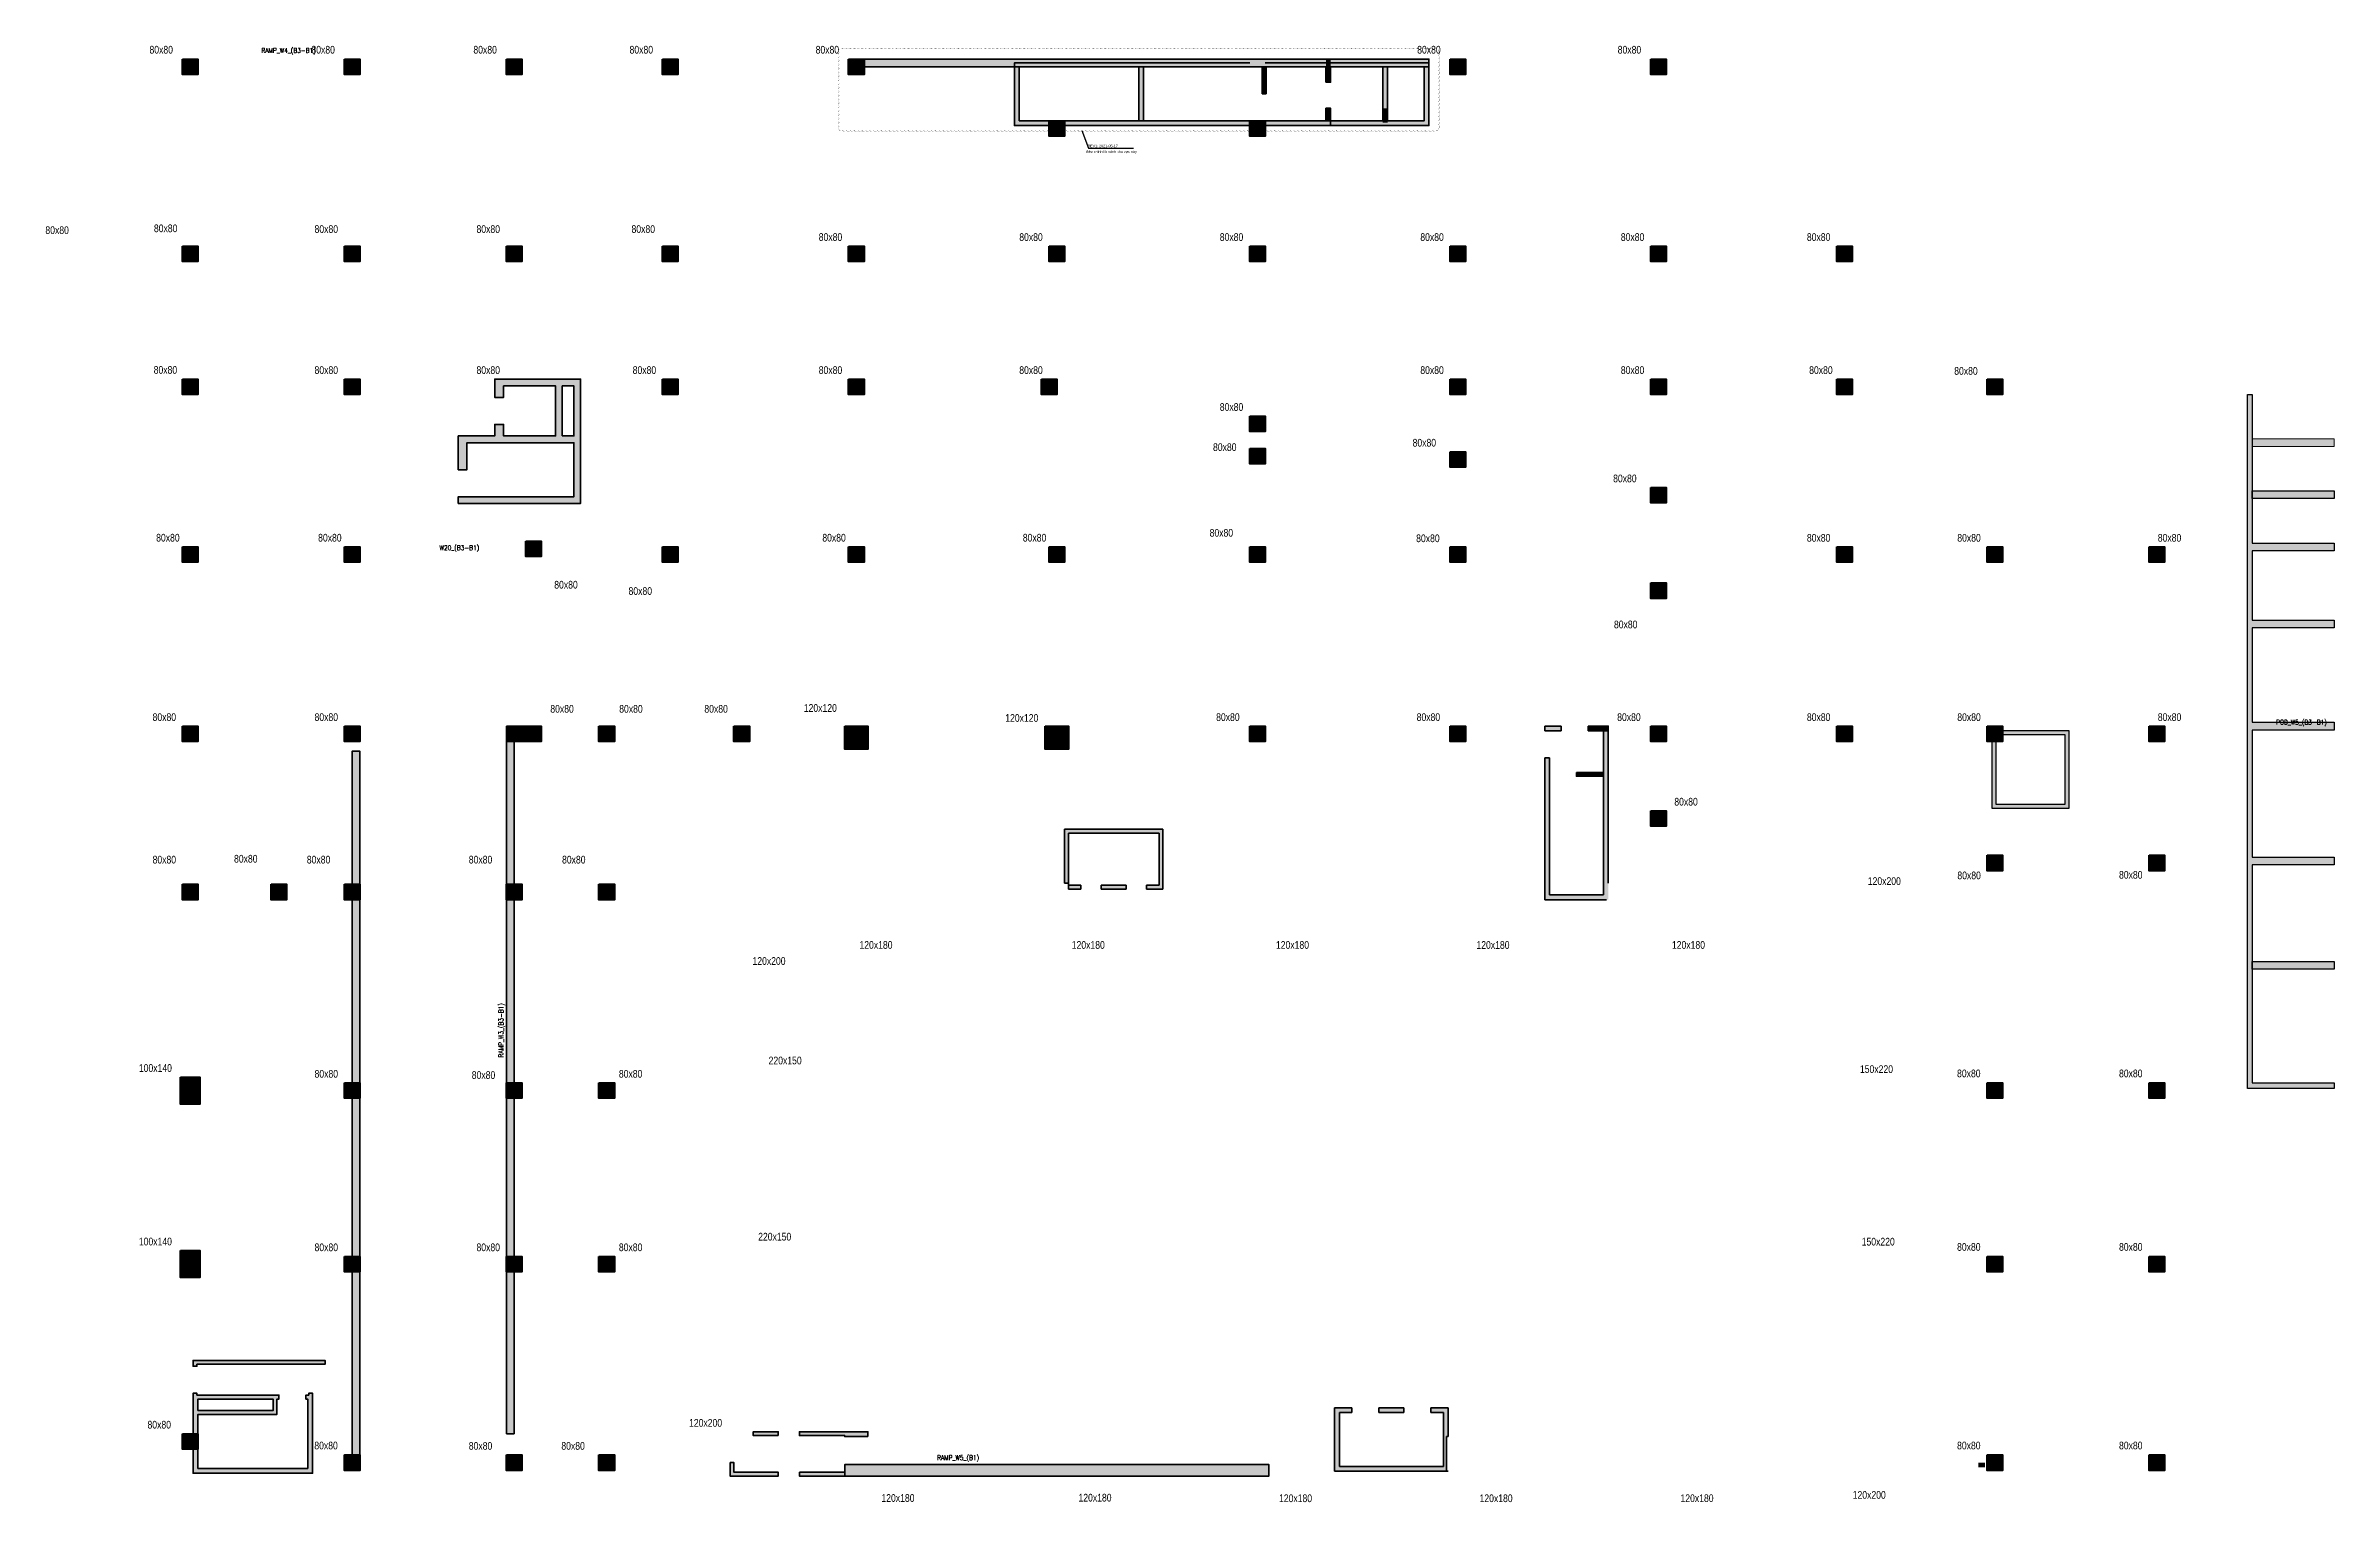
# Model space of a CAD drawing. Header units: millimetres. Extents: x -35878 to 217000, y -30975 to 89500.
# Drawn here: x 98310 to 217000, y 6846 to 82391 of the extents above; entities that cross this region are included whole.
import ezdxf
from ezdxf.enums import TextEntityAlignment as Align

# ---------------------------------------------------------------- set-up
doc = ezdxf.new("R2010")
doc.units = ezdxf.units.MM
doc.layers.get('0').update_dxf_attribs({"lineweight": 20})
doc.layers.get('Defpoints').update_dxf_attribs({"color": 151, "lineweight": 9})
doc.layers.add('Kich thuoc dam diml', color=230, linetype='Continuous')
doc.layers.add('REV12021-05-17 MAY', color=230, linetype='Continuous')
doc.layers.add('NDC. KT Dam', color=32, linetype='Continuous', plot=False)
for name, color, linetype, lineweight in [('NDC_S_HATCH COLUMN AND WALL', 251, 'Continuous', 13), ('PD_B1F_Col|PD_B1F_Col|NDC_S-COLUMN', 4, 'Continuous', 40), ('PD_B1F_Col|PD_B1F_Col|NDC_S_HATCH COLUMN AND WALL', 251, 'Continuous', 13), ('PD_B1F_Col|PD_B1F_Col|POD_Core wall_12(B3-B1)$0$NDC_S_WALL', 6, 'Continuous', 35), ('PD_B1F_Col|PD_B1F_Col|POD_Core wall_22(B1)$0$NDC_S_WALL', 6, 'Continuous', 35), ('PD_B1F_Col|PD_B1F_Col|Ramp wall 3(B3-B1)$0$NDC_S_WALL', 6, 'Continuous', 35), ('PD_B1F_Col|PD_B1F_Col|Ramp wall 5(B1)$0$NDC_S_WALL', 6, 'Continuous', 35), ('POD_Core wall_12.1(1F)$0$NDC_S_WALL', 6, 'Continuous', 35), ('POD_Core wall_5(B3-B1)$0$NDC_S_HATCH COLUMN AND WALL', 251, 'Continuous', 13), ('POD_Core wall_5(B3-B1)$0$NDC_S_WALL', 6, 'Continuous', 25), ('Ramp wall 3(B3-B1)$0$NDC_S_HATCH COLUMN AND WALL', 251, 'Continuous', 13), ('Ramp wall 3(B3-B1)$0$NDC_S_WALL', 6, 'Continuous', 35)]:
    doc.layers.add(name, color=color, linetype=linetype, lineweight=lineweight)
doc.styles.add('ARIAL', font='arial.ttf', dxfattribs={"width": 0.8})
doc.styles.add('POD_Core wall_20.1(B1)$0$NDC_BAR 2', font='romans.shx', dxfattribs={"width": 0.8})
doc.styles.add('POD_Core wall_5(B3-B1)$0$NDC_BAR 2', font='romans.shx', dxfattribs={"width": 0.8})
doc.styles.add('Ramp wall 3(B3-B1)$0$NDC_BAR 2', font='romans.shx', dxfattribs={"width": 0.8})
doc.styles.add('Ramp wall 4.1(B1)$0$NDC_BAR 2', font='romans.shx', dxfattribs={"width": 0.8})
doc.styles.add('Ramp wall 5(B1)$0$NDC_BAR 2', font='romans.shx', dxfattribs={"width": 0.8})

# ---------------------------------------------------------------- blocks, each defined once
blk = doc.blocks.new('cot')
at = {"layer": 'PD_B1F_Col|PD_B1F_Col|NDC_S_HATCH COLUMN AND WALL', "ltscale": 0.005}
h = blk.add_hatch(color=256, dxfattribs=at)
h.dxf.hatch_style = 1
h.paths.add_polyline_path([(-0.5, 0.5), (0.5, 0.5), (0.5, -0.5), (-0.5, -0.5)])
at = {"layer": 'PD_B1F_Col|PD_B1F_Col|NDC_S-COLUMN', "ltscale": 0.005}
blk.add_lwpolyline([(-0.5, 0.5), (0.5, 0.5), (0.5, -0.5), (-0.5, -0.5)], close=True, dxfattribs=at)

msp = doc.modelspace()

# ---------------------------------------------------------------- hatches: boundary and pattern name
at = {"layer": '', "ltscale": 200}
h = msp.add_hatch(color=251, dxfattribs=at)
h.dxf.hatch_style = 1
h.paths.add_polyline_path([(136300, 10300), (135000, 10300), (135000, 10500), (136300, 10500)])
h.paths.add_polyline_path([(140950, 10250), (139750, 10250), (139750, 10300), (137400, 10300), (137400, 10500), (140950, 10500)])
h.paths.add_polyline_path([(133800, 8900), (134000, 8900), (134000, 8400), (136300, 8400), (136300, 8200), (133800, 8200)])
h.paths.add_polyline_path([(137400, 8400), (139750, 8400), (139750, 8200), (137400, 8200)])
h = msp.add_hatch(color=251, dxfattribs=at)
h.dxf.hatch_style = 1
h.paths.add_polyline_path([(139750, 8200), (161750, 8200), (161750, 8800), (139750, 8800)])
h = msp.add_hatch(color=251, dxfattribs=at)
h.dxf.hatch_style = 1
h.paths.add_polyline_path([(198895, 8900), (198545, 8900), (198545, 8650), (198895, 8650)])
at = {"layer": 'NDC_S_HATCH COLUMN AND WALL'}
h = msp.add_hatch(color=256, dxfattribs=at)
h.dxf.hatch_style = 1
h.paths.add_polyline_path([(151150, 41750), (151150, 38950), (151350, 38950), (151350, 41550), (156050, 41550), (156050, 38850), (155400, 38850), (155400, 38650), (156250, 38650), (156250, 41750)])
h = msp.add_hatch(color=256, dxfattribs=at)
h.dxf.hatch_style = 1
h.paths.add_polyline_path([(154350, 38850), (153050, 38850), (153050, 38650), (154350, 38650)])
h.paths.add_polyline_path([(151350, 38850), (151350, 38650), (152000, 38650), (152000, 38850)])
at = {"layer": 'NDC_S_HATCH COLUMN AND WALL', "ltscale": 200}
h = msp.add_hatch(color=251, dxfattribs=at)
h.dxf.hatch_style = 1
h.paths.add_polyline_path([(112600, 14000), (112800, 14000), (112800, 14200), (105950, 14200), (105950, 13900), (106150, 13900), (106150, 14000)])
h = msp.add_hatch(color=251, dxfattribs=at)
h.dxf.hatch_style = 1
h.paths.add_polyline_path([(106150, 12400), (106150, 12500), (105950, 12500), (105950, 8350), (112150, 8350), (112150, 12500), (111950, 12500), (111950, 12400), (111800, 12400), (111800, 12200), (111900, 12200), (111900, 8600), (106200, 8600), (106200, 11400), (110300, 11400), (110300, 12200), (110400, 12200), (110400, 12400)])
h.paths.add_polyline_path([(110100, 12200), (110100, 11600), (106200, 11600), (106200, 12200)], flags=16)
at = {"layer": 'NDC_S_HATCH COLUMN AND WALL'}
h = msp.add_hatch(color=256, dxfattribs=at)
h.dxf.hatch_style = 1
h.paths.add_polyline_path([(171050, 11750), (170150, 11750), (170150, 11500), (170800, 11500), (170800, 8700), (165400, 8700), (165400, 11500), (166050, 11500), (166050, 11750), (165150, 11750), (165150, 8450), (170950, 8450), (170950, 10250), (171050, 10250)])
h.paths.add_polyline_path([(168750, 11500), (168750, 11750), (167450, 11750), (167450, 11500)], flags=17)
at = {"layer": 'PD_B1F_Col|PD_B1F_Col|NDC_S_HATCH COLUMN AND WALL', "ltscale": 0.005}
h = msp.add_hatch(color=256, dxfattribs=at)
h.dxf.hatch_style = 1
h.paths.add_polyline_path([(126050, 65100), (121600, 65100), (121600, 64150), (122050, 64150), (122050, 64750), (124750, 64750), (124750, 62150), (122050, 62150), (122050, 62750), (121600, 62750), (121600, 62150), (119700, 62150), (119700, 60400), (120150, 60400), (120150, 61800), (125700, 61800), (125700, 59000), (119700, 59000), (119700, 58650), (126050, 58650)])
h.paths.add_polyline_path([(125100, 64750), (125700, 64750), (125700, 62150), (125100, 62150)], flags=16)
h = msp.add_hatch(color=256, dxfattribs=at)
h.dxf.hatch_style = 1
h.paths.add_polyline_path([(122900, 47000), (122200, 47000), (122200, 46700), (122900, 46700)])
h.paths.add_polyline_path([(122900, 46700), (122200, 46700), (122200, 46300), (122900, 46300)])
h.paths.add_polyline_path([(123200, 46700), (122900, 46700), (122900, 46300), (123200, 46300)])
h.paths.add_polyline_path([(123200, 47000), (122900, 47000), (122900, 46700), (123200, 46700)])
h.paths.add_polyline_path([(123200, 47100), (122900, 47100), (122900, 47000), (123200, 47000)])
h.paths.add_polyline_path([(122900, 47100), (122200, 47100), (122200, 47000), (122900, 47000)])
h = msp.add_hatch(color=256, dxfattribs=at)
h.dxf.hatch_style = 1
h.paths.add_polyline_path([(122600, 46300), (122200, 46300), (122200, 10400), (122600, 10400)])
h = msp.add_hatch(color=256, dxfattribs=at)
h.dxf.hatch_style = 1
h.paths.add_polyline_path([(114600, 9300), (114200, 9300), (114200, 45800), (114600, 45800)])
at = {"layer": 'POD_Core wall_5(B3-B1)$0$NDC_S_HATCH COLUMN AND WALL'}
h = msp.add_hatch(color=256, dxfattribs=at)
h.dxf.hatch_style = 1
h.paths.add_polyline_path([(212750, 56600), (212750, 64300), (212500, 64300), (212500, 28300), (217000, 28300), (217000, 28600), (212750, 28600), (212750, 34500), (212750, 34900), (212750, 39900), (217000, 39900), (217000, 40300), (212750, 40300), (212750, 46900), (217000, 46900), (217000, 47300), (212750, 47300), (212750, 52200), (217000, 52200), (217000, 52600), (212750, 52600), (212750, 56200), (217000, 56200), (217000, 56600)])
h = msp.add_hatch(color=256, dxfattribs=at)
h.dxf.hatch_style = 1
h.paths.add_polyline_path([(212750, 62000), (217000, 62000), (217000, 61600), (212750, 61600)])
h.paths.add_polyline_path([(212750, 59300), (217000, 59300), (217000, 58900), (212750, 58900)])
h = msp.add_hatch(color=256, dxfattribs=at)
h.dxf.hatch_style = 1
h.paths.add_polyline_path([(203250, 46850), (199250, 46850), (199250, 42850), (203250, 42850)])
h.paths.add_polyline_path([(203050, 46650), (199450, 46650), (199450, 43050), (203050, 43050)], flags=16)
h = msp.add_hatch(color=256, dxfattribs=at)
h.dxf.hatch_style = 1
h.paths.add_polyline_path([(217000, 34900), (212750, 34900), (212750, 34500), (217000, 34500)])
at = {"layer": 'Ramp wall 3(B3-B1)$0$NDC_S_HATCH COLUMN AND WALL'}
h = msp.add_hatch(color=256, dxfattribs=at)
h.dxf.hatch_style = 1
h.paths.add_polyline_path([(140750, 81700), (170050, 81700), (170050, 81300), (140750, 81300)])
h = msp.add_hatch(color=256, dxfattribs=at)
h.dxf.hatch_style = 1
h.paths.add_polyline_path([(160750, 81300), (160750, 81500), (148550, 81500), (148550, 78250), (166050, 78250), (166050, 78500), (148800, 78500), (148800, 81300)])
h.paths.add_polyline_path([(161550, 81500), (161550, 81300), (165300, 81300), (165550, 81300), (169800, 81300), (169800, 78500), (166022, 78500), (166165, 78500), (166050, 78500), (166050, 78250), (170050, 78250), (170050, 81500)])
h.paths.add_polyline_path([(161450, 80900), (161250, 80900)], flags=17)
h = msp.add_hatch(color=256, dxfattribs=at)
h.dxf.hatch_style = 1
h.paths.add_polyline_path([(155250, 81300), (155000, 81300), (155000, 78500), (155250, 78500)])
h = msp.add_hatch(color=256, dxfattribs=at)
h.dxf.hatch_style = 1
h.paths.add_polyline_path([(161400, 79900), (161600, 79900), (161600, 81300), (161400, 81300)])
h = msp.add_hatch(color=256, dxfattribs=at)
h.dxf.hatch_style = 1
h.paths.add_polyline_path([(164700, 80500), (164950, 80500), (164950, 81700), (164700, 81700)])
h = msp.add_hatch(color=256, dxfattribs=at)
h.dxf.hatch_style = 1
h.paths.add_polyline_path([(167650, 79150), (167900, 79150), (167900, 81300), (167650, 81300)])
h = msp.add_hatch(color=256, dxfattribs=at)
h.dxf.hatch_style = 1
h.paths.add_polyline_path([(164950, 79150), (164700, 79150), (164700, 78500), (164950, 78500)])
h = msp.add_hatch(color=256, dxfattribs=at)
h.dxf.hatch_style = 1
h.paths.add_polyline_path([(167650, 78400), (167900, 78400), (167900, 79150), (167650, 79150)])
h = msp.add_hatch(color=256, dxfattribs=at)
h.dxf.hatch_style = 1
h.paths.add_polyline_path([(176050, 46850), (176900, 46850), (176900, 47100), (176050, 47100)])
h.paths.add_polyline_path([(176300, 45450), (176050, 45450), (176050, 38100), (179350, 38100), (179350, 38950), (179350, 46300), (179350, 46850), (179100, 46850), (179100, 38350), (176300, 38350), (176300, 44500)])
h = msp.add_hatch(color=256, dxfattribs=at)
h.dxf.hatch_style = 1
h.paths.add_polyline_path([(179350, 47100), (179100, 47100), (178300, 47100), (178300, 46850), (179350, 46850)])
h = msp.add_hatch(color=256, dxfattribs=at)
h.dxf.hatch_style = 1
h.paths.add_polyline_path([(179100, 44700), (177700, 44700), (177700, 44500), (179100, 44500)])

# ---------------------------------------------------------------- linework, layer by layer
at = {"layer": 'Kich thuoc dam diml'}
for p, q in [((152040, 78000), (152389, 77079)), ((152389, 77079), (154730, 77079))]:
    msp.add_line(p, q, dxfattribs=at)
msp.add_lwpolyline([(139466, 82224, 0, 20, -0.5205671), (139666, 82224, 0, 20, -0.5205671), (139866, 82224, 0, 20, -0.5205671), (140066, 82224, 0, 20, -0.5205671), (140266, 82224, 0, 20, -0.5205671), (140466, 82224, 0, 20, -0.5205671), (140666, 82224, 0, 20, -0.5205671), (140866, 82224, 0, 20, -0.5205671), (141066, 82224, 0, 20, -0.5205671), (141266, 82224, 0, 20, -0.5205671), (141466, 82224, 0, 20, -0.5205671), (141666, 82224, 0, 20, -0.5205671), (141866, 82224, 0, 20, -0.5205671), (142066, 82224, 0, 20, -0.5205671), (142266, 82224, 0, 20, -0.5205671), (142466, 82224, 0, 20, -0.5205671), (142666, 82224, 0, 20, -0.5205671), (142866, 82224, 0, 20, -0.5205671), (143066, 82224, 0, 20, -0.5205671), (143266, 82224, 0, 20, -0.5205671), (143466, 82224, 0, 20, -0.5205671), (143666, 82224, 0, 20, -0.5205671), (143866, 82224, 0, 20, -0.5205671), (144066, 82224, 0, 20, -0.5205671), (144266, 82224, 0, 20, -0.5205671), (144466, 82224, 0, 20, -0.5205671), (144666, 82224, 0, 20, -0.5205671), (144866, 82224, 0, 20, -0.5205671), (145066, 82224, 0, 20, -0.5205671), (145266, 82224, 0, 20, -0.5205671), (145466, 82224, 0, 20, -0.5205671), (145666, 82224, 0, 20, -0.5205671), (145866, 82224, 0, 20, -0.5205671), (146066, 82224, 0, 20, -0.5205671), (146266, 82224, 0, 20, -0.5205671), (146466, 82224, 0, 20, -0.5205671), (146666, 82224, 0, 20, -0.5205671), (146866, 82224, 0, 20, -0.5205671), (147066, 82224, 0, 20, -0.5205671), (147266, 82224, 0, 20, -0.5205671), (147466, 82224, 0, 20, -0.5205671), (147666, 82224, 0, 20, -0.5205671), (147866, 82224, 0, 20, -0.5205671), (148066, 82224, 0, 20, -0.5205671), (148266, 82224, 0, 20, -0.5205671), (148466, 82224, 0, 20, -0.5205671), (148666, 82224, 0, 20, -0.5205671), (148866, 82224, 0, 20, -0.5205671), (149066, 82224, 0, 20, -0.5205671), (149266, 82224, 0, 20, -0.5205671), (149466, 82224, 0, 20, -0.5205671), (149666, 82224, 0, 20, -0.5205671), (149866, 82224, 0, 20, -0.5205671), (150066, 82224, 0, 20, -0.5205671), (150266, 82224, 0, 20, -0.5205671), (150466, 82224, 0, 20, -0.5205671), (150666, 82224, 0, 20, -0.5205671), (150866, 82224, 0, 20, -0.5205671), (151066, 82224, 0, 20, -0.5205671), (151266, 82224, 0, 20, -0.5205671), (151466, 82224, 0, 20, -0.5205671), (151666, 82224, 0, 20, -0.5205671), (151866, 82224, 0, 20, -0.5205671), (152066, 82224, 0, 20, -0.5205671), (152266, 82224, 0, 20, -0.5205671), (152466, 82224, 0, 20, -0.5205671), (152666, 82224, 0, 20, -0.5205671), (152866, 82224, 0, 20, -0.5205671), (153066, 82224, 0, 20, -0.5205671), (153266, 82224, 0, 20, -0.5205671), (153466, 82224, 0, 20, -0.5205671), (153666, 82224, 0, 20, -0.5205671), (153866, 82224, 0, 20, -0.5205671), (154066, 82224, 0, 20, -0.5205671), (154266, 82224, 0, 20, -0.5205671), (154466, 82224, 0, 20, -0.5205671), (154666, 82224, 0, 20, -0.5205671), (154866, 82224, 0, 20, -0.5205671), (155066, 82224, 0, 20, -0.5205671), (155266, 82224, 0, 20, -0.5205671), (155466, 82224, 0, 20, -0.5205671), (155666, 82224, 0, 20, -0.5205671), (155866, 82224, 0, 20, -0.5205671), (156066, 82224, 0, 20, -0.5205671), (156266, 82224, 0, 20, -0.5205671), (156466, 82224, 0, 20, -0.5205671), (156666, 82224, 0, 20, -0.5205671), (156866, 82224, 0, 20, -0.5205671), (157066, 82224, 0, 20, -0.5205671), (157266, 82224, 0, 20, -0.5205671), (157466, 82224, 0, 20, -0.5205671), (157666, 82224, 0, 20, -0.5205671), (157866, 82224, 0, 20, -0.5205671), (158066, 82224, 0, 20, -0.5205671), (158266, 82224, 0, 20, -0.5205671), (158466, 82224, 0, 20, -0.5205671), (158666, 82224, 0, 20, -0.5205671), (158866, 82224, 0, 20, -0.5205671), (159066, 82224, 0, 20, -0.5205671), (159266, 82224, 0, 20, -0.5205671), (159466, 82224, 0, 20, -0.5205671), (159666, 82224, 0, 20, -0.5205671), (159866, 82224, 0, 20, -0.5205671), (160066, 82224, 0, 20, -0.5205671), (160266, 82224, 0, 20, -0.5205671), (160466, 82224, 0, 20, -0.5205671), (160666, 82224, 0, 20, -0.5205671), (160866, 82224, 0, 20, -0.5205671), (161066, 82224, 0, 20, -0.5205671), (161266, 82224, 0, 20, -0.5205671), (161466, 82224, 0, 20, -0.5205671), (161666, 82224, 0, 20, -0.5205671), (161866, 82224, 0, 20, -0.5205671), (162066, 82224, 0, 20, -0.5205671), (162266, 82224, 0, 20, -0.5205671), (162466, 82224, 0, 20, -0.5205671), (162666, 82224, 0, 20, -0.5205671), (162866, 82224, 0, 20, -0.5205671), (163066, 82224, 0, 20, -0.5205671), (163266, 82224, 0, 20, -0.5205671), (163466, 82224, 0, 20, -0.5205671), (163666, 82224, 0, 20, -0.5205671), (163866, 82224, 0, 20, -0.5205671), (164066, 82224, 0, 20, -0.5205671), (164266, 82224, 0, 20, -0.5205671), (164466, 82224, 0, 20, -0.5205671), (164666, 82224, 0, 20, -0.5205671), (164866, 82224, 0, 20, -0.5205671), (165066, 82224, 0, 20, -0.5205671), (165266, 82224, 0, 20, -0.5205671), (165466, 82224, 0, 20, -0.5205671), (165666, 82224, 0, 20, -0.5205671), (165866, 82224, 0, 20, -0.5205671), (166066, 82224, 0, 20, -0.5205671), (166266, 82224, 0, 20, -0.5205671), (166466, 82224, 0, 20, -0.5205671), (166666, 82224, 0, 20, -0.5205671), (166866, 82224, 0, 20, -0.5205671), (167066, 82224, 0, 20, -0.5205671), (167266, 82224, 0, 20, -0.5205671), (167466, 82224, 0, 20, -0.5205671), (167666, 82224, 0, 20, -0.5205671), (167866, 82224, 0, 20, -0.5205671), (168066, 82224, 0, 20, -0.5205671), (168266, 82224, 0, 20, -0.5205671), (168466, 82224, 0, 20, -0.5205671), (168666, 82224, 0, 20, -0.5205671), (168866, 82224, 0, 20, -0.5205671), (169066, 82224, 0, 20, -0.5205671), (169266, 82224, 0, 20, -0.5205671), (169466, 82224, 0, 20, -0.5205671), (169666, 82224, 0, 20, -0.5205671), (169866, 82224, 0, 20, -0.5205671), (170066, 82224, 0, 20, -0.5205671), (170266, 82224, 0, 20, -0.5205671), (170466, 82224, 0, 20, -0.5205671), (170541, 82099, 0, 20, -0.5205671), (170541, 81899, 0, 20, -0.5205671), (170541, 81699, 0, 20, -0.5205671), (170541, 81499, 0, 20, -0.5205671), (170541, 81299, 0, 20, -0.5205671), (170541, 81099, 0, 20, -0.5205671), (170541, 80899, 0, 20, -0.5205671), (170541, 80699, 0, 20, -0.5205671), (170541, 80499, 0, 20, -0.5205671), (170541, 80299, 0, 20, -0.5205671), (170541, 80099, 0, 20, -0.5205671), (170541, 79899, 0, 20, -0.5205671), (170541, 79699, 0, 20, -0.5205671), (170541, 79499, 0, 20, -0.5205671), (170541, 79299, 0, 20, -0.5205671), (170541, 79099, 0, 20, -0.5205671), (170541, 78899, 0, 20, -0.5205671), (170541, 78699, 0, 20, -0.5205671), (170541, 78499, 0, 20, -0.5205671), (170541, 78299, 0, 20, -0.5205671), (170541, 78099, 0, 20, -0.5205671), (170440, 78000, 0, 20, -0.5205671), (170240, 78000, 0, 20, -0.5205671), (170040, 78000, 0, 20, -0.5205671), (169840, 78000, 0, 20, -0.5205671), (169640, 78000, 0, 20, -0.5205671), (169440, 78000, 0, 20, -0.5205671), (169240, 78000, 0, 20, -0.5205671), (169040, 78000, 0, 20, -0.5205671), (168840, 78000, 0, 20, -0.5205671), (168640, 78000, 0, 20, -0.5205671), (168440, 78000, 0, 20, -0.5205671), (168240, 78000, 0, 20, -0.5205671), (168040, 78000, 0, 20, -0.5205671), (167840, 78000, 0, 20, -0.5205671), (167640, 78000, 0, 20, -0.5205671), (167440, 78000, 0, 20, -0.5205671), (167240, 78000, 0, 20, -0.5205671), (167040, 78000, 0, 20, -0.5205671), (166840, 78000, 0, 20, -0.5205671), (166640, 78000, 0, 20, -0.5205671), (166440, 78000, 0, 20, -0.5205671), (166240, 78000, 0, 20, -0.5205671), (166040, 78000, 0, 20, -0.5205671), (165840, 78000, 0, 20, -0.5205671), (165640, 78000, 0, 20, -0.5205671), (165440, 78000, 0, 20, -0.5205671), (165240, 78000, 0, 20, -0.5205671), (165040, 78000, 0, 20, -0.5205671), (164840, 78000, 0, 20, -0.5205671), (164640, 78000, 0, 20, -0.5205671), (164440, 78000, 0, 20, -0.5205671), (164240, 78000, 0, 20, -0.5205671), (164040, 78000, 0, 20, -0.5205671), (163840, 78000, 0, 20, -0.5205671), (163640, 78000, 0, 20, -0.5205671), (163440, 78000, 0, 20, -0.5205671), (163240, 78000, 0, 20, -0.5205671), (163040, 78000, 0, 20, -0.5205671), (162840, 78000, 0, 20, -0.5205671), (162640, 78000, 0, 20, -0.5205671), (162440, 78000, 0, 20, -0.5205671), (162240, 78000, 0, 20, -0.5205671), (162040, 78000, 0, 20, -0.5205671), (161840, 78000, 0, 20, -0.5205671), (161640, 78000, 0, 20, -0.5205671), (161440, 78000, 0, 20, -0.5205671), (161240, 78000, 0, 20, -0.5205671), (161040, 78000, 0, 20, -0.5205671), (160840, 78000, 0, 20, -0.5205671), (160640, 78000, 0, 20, -0.5205671), (160440, 78000, 0, 20, -0.5205671), (160240, 78000, 0, 20, -0.5205671), (160040, 78000, 0, 20, -0.5205671), (159840, 78000, 0, 20, -0.5205671), (159640, 78000, 0, 20, -0.5205671), (159440, 78000, 0, 20, -0.5205671), (159240, 78000, 0, 20, -0.5205671), (159040, 78000, 0, 20, -0.5205671), (158840, 78000, 0, 20, -0.5205671), (158640, 78000, 0, 20, -0.5205671), (158440, 78000, 0, 20, -0.5205671), (158240, 78000, 0, 20, -0.5205671), (158040, 78000, 0, 20, -0.5205671), (157840, 78000, 0, 20, -0.5205671), (157640, 78000, 0, 20, -0.5205671), (157440, 78000, 0, 20, -0.5205671), (157240, 78000, 0, 20, -0.5205671), (157040, 78000, 0, 20, -0.5205671), (156840, 78000, 0, 20, -0.5205671), (156640, 78000, 0, 20, -0.5205671), (156440, 78000, 0, 20, -0.5205671), (156240, 78000, 0, 20, -0.5205671), (156040, 78000, 0, 20, -0.5205671), (155840, 78000, 0, 20, -0.5205671), (155640, 78000, 0, 20, -0.5205671), (155440, 78000, 0, 20, -0.5205671), (155240, 78000, 0, 20, -0.5205671), (155040, 78000, 0, 20, -0.5205671), (154840, 78000, 0, 20, -0.5205671), (154640, 78000, 0, 20, -0.5205671), (154440, 78000, 0, 20, -0.5205671), (154240, 78000, 0, 20, -0.5205671), (154040, 78000, 0, 20, -0.5205671), (153840, 78000, 0, 20, -0.5205671), (153640, 78000, 0, 20, -0.5205671), (153440, 78000, 0, 20, -0.5205671), (153240, 78000, 0, 20, -0.5205671), (153040, 78000, 0, 20, -0.5205671), (152840, 78000, 0, 20, -0.5205671), (152640, 78000, 0, 20, -0.5205671), (152440, 78000, 0, 20, -0.5205671), (152240, 78000, 0, 20, -0.5205671), (152040, 78000, 0, 20, -0.5205671), (151840, 78000, 0, 20, -0.5205671), (151640, 78000, 0, 20, -0.5205671), (151440, 78000, 0, 20, -0.5205671), (151240, 78000, 0, 20, -0.5205671), (151040, 78000, 0, 20, -0.5205671), (150840, 78000, 0, 20, -0.5205671), (150640, 78000, 0, 20, -0.5205671), (150440, 78000, 0, 20, -0.5205671), (150240, 78000, 0, 20, -0.5205671), (150040, 78000, 0, 20, -0.5205671), (149840, 78000, 0, 20, -0.5205671), (149640, 78000, 0, 20, -0.5205671), (149440, 78000, 0, 20, -0.5205671), (149240, 78000, 0, 20, -0.5205671), (149040, 78000, 0, 20, -0.5205671), (148840, 78000, 0, 20, -0.5205671), (148640, 78000, 0, 20, -0.5205671), (148440, 78000, 0, 20, -0.5205671), (148240, 78000, 0, 20, -0.5205671), (148040, 78000, 0, 20, -0.5205671), (147840, 78000, 0, 20, -0.5205671), (147640, 78000, 0, 20, -0.5205671), (147440, 78000, 0, 20, -0.5205671), (147240, 78000, 0, 20, -0.5205671), (147040, 78000, 0, 20, -0.5205671), (146840, 78000, 0, 20, -0.5205671), (146640, 78000, 0, 20, -0.5205671), (146440, 78000, 0, 20, -0.5205671), (146240, 78000, 0, 20, -0.5205671), (146040, 78000, 0, 20, -0.5205671), (145840, 78000, 0, 20, -0.5205671), (145640, 78000, 0, 20, -0.5205671), (145440, 78000, 0, 20, -0.5205671), (145240, 78000, 0, 20, -0.5205671), (145040, 78000, 0, 20, -0.5205671), (144840, 78000, 0, 20, -0.5205671), (144640, 78000, 0, 20, -0.5205671), (144440, 78000, 0, 20, -0.5205671), (144240, 78000, 0, 20, -0.5205671), (144040, 78000, 0, 20, -0.5205671), (143840, 78000, 0, 20, -0.5205671), (143640, 78000, 0, 20, -0.5205671), (143440, 78000, 0, 20, -0.5205671), (143240, 78000, 0, 20, -0.5205671), (143040, 78000, 0, 20, -0.5205671), (142840, 78000, 0, 20, -0.5205671), (142640, 78000, 0, 20, -0.5205671), (142440, 78000, 0, 20, -0.5205671), (142240, 78000, 0, 20, -0.5205671), (142040, 78000, 0, 20, -0.5205671), (141840, 78000, 0, 20, -0.5205671), (141640, 78000, 0, 20, -0.5205671), (141440, 78000, 0, 20, -0.5205671), (141240, 78000, 0, 20, -0.5205671), (141040, 78000, 0, 20, -0.5205671), (140840, 78000, 0, 20, -0.5205671), (140640, 78000, 0, 20, -0.5205671), (140440, 78000, 0, 20, -0.5205671), (140240, 78000, 0, 20, -0.5205671), (140040, 78000, 0, 20, -0.5205671), (139840, 78000, 0, 20, -0.5205671), (139640, 78000, 0, 20, -0.5205671), (139466, 78025, 0, 20, -0.5205671), (139466, 78225, 0, 20, -0.5205671), (139466, 78425, 0, 20, -0.5205671), (139466, 78625, 0, 20, -0.5205671), (139466, 78825, 0, 20, -0.5205671), (139466, 79025, 0, 20, -0.5205671), (139466, 79225, 0, 20, -0.5205671), (139466, 79425, 0, 20, -0.5205671), (139466, 79625, 0, 20, -0.5205671), (139466, 79825, 0, 20, -0.5205671), (139466, 80025, 0, 20, -0.5205671), (139466, 80225, 0, 20, -0.5205671), (139466, 80425, 0, 20, -0.5205671), (139466, 80625, 0, 20, -0.5205671), (139466, 80825, 0, 20, -0.5205671), (139466, 81025, 0, 20, -0.5205671), (139466, 81225, 0, 20, -0.5205671), (139466, 81425, 0, 20, -0.5205671), (139466, 81625, 0, 20, -0.5205671), (139466, 81825, 0, 20, -0.5205671), (139466, 82025, 0, 20, -0.5205671)], format="xyseb", close=True, dxfattribs=at)
at = {"layer": 'PD_B1F_Col|PD_B1F_Col|POD_Core wall_12(B3-B1)$0$NDC_S_WALL', "ltscale": 200}
for p, q in [((123200, 47100), (122200, 47100)), ((122200, 47100), (122200, 46300)), ((122200, 46300), (123200, 46300)), ((113800, 8500), (113800, 8470))]:
    msp.add_line(p, q, dxfattribs=at)
for points in [[(119700, 58650), (126050, 58650), (126050, 65100), (121600, 65100), (121600, 64150), (122050, 64150), (122050, 64750), (124750, 64750), (124750, 62150), (122050, 62150), (122050, 62750), (121600, 62750), (121600, 62150), (119700, 62150), (119700, 60400), (120150, 60400), (120150, 61800), (125700, 61800), (125700, 59000), (119700, 59000)], [(114600, 9300), (114200, 9300), (114200, 45800), (114600, 45800)], [(112600, 14000), (112600, 14000), (106150, 14000), (106150, 13900), (105950, 13900), (105950, 14200), (112800, 14200), (112800, 14000)], [(111900, 8600), (106200, 8600), (106200, 11400), (110300, 11400), (110300, 12200), (110400, 12200), (110400, 12400), (106150, 12400), (106150, 12500), (105950, 12500), (105950, 8350), (112150, 8350), (112150, 12500), (111950, 12500), (111950, 12400), (111800, 12400), (111800, 12200), (111900, 12200)], [(106200, 11600), (110100, 11600), (110100, 12200), (106200, 12200)], [(113800, 8500), (114600, 8500), (114600, 9300), (113800, 9300)]]:
    msp.add_lwpolyline(points, close=True, dxfattribs=at)
for points in [[(125100, 62150), (125100, 64750), (125700, 64750), (125700, 62150), (125100, 62150)], [(122200, 10400), (122200, 46300), (122600, 46300), (122600, 10400)]]:
    msp.add_lwpolyline(points, dxfattribs=at)
at = {"layer": 'PD_B1F_Col|PD_B1F_Col|POD_Core wall_22(B1)$0$NDC_S_WALL'}
for points in [[(136300, 10300), (135000, 10300), (135000, 10500), (136300, 10500)], [(140950, 10250), (139750, 10250), (139750, 10300), (137400, 10300), (137400, 10500), (140950, 10500)], [(133800, 8900), (134000, 8900), (134000, 8400), (136300, 8400), (136300, 8200), (133800, 8200)], [(137400, 8400), (139750, 8400), (139750, 8200), (137400, 8200)]]:
    msp.add_lwpolyline(points, close=True, dxfattribs=at)
at = {"layer": 'PD_B1F_Col|PD_B1F_Col|Ramp wall 3(B3-B1)$0$NDC_S_WALL', "ltscale": 200}
msp.add_line((122600, 10400), (122200, 10400), dxfattribs=at)
at = {"layer": 'PD_B1F_Col|PD_B1F_Col|Ramp wall 5(B1)$0$NDC_S_WALL', "ltscale": 200}
msp.add_lwpolyline([(139750, 8200), (161750, 8200), (161750, 8800), (139750, 8800)], close=True, dxfattribs=at)
at = {"layer": 'POD_Core wall_12.1(1F)$0$NDC_S_WALL', "ltscale": 200}
for p, q in [((151150, 38950), (151150, 41750)), ((151150, 41750), (156250, 41750)), ((156050, 41550), (151350, 41550)), ((151350, 38850), (151350, 41550)), ((156050, 41550), (156050, 38850)), ((156250, 41750), (156250, 38650)), ((152000, 38850), (151350, 38850)), ((152000, 38650), (151350, 38650)), ((152000, 38650), (152000, 38850)), ((154350, 38850), (153050, 38850)), ((153050, 38650), (153050, 38850)), ((154350, 38650), (153050, 38650)), ((154350, 38650), (154350, 38850)), ((156050, 38850), (155400, 38850)), ((155400, 38650), (155400, 38850)), ((156250, 38650), (155400, 38650)), ((165150, 8450), (165150, 11750)), ((165150, 11750), (166050, 11750)), ((165400, 11500), (166050, 11500)), ((165400, 8700), (165400, 11500)), ((166050, 11750), (166050, 11500)), ((167450, 11750), (168750, 11750)), ((167450, 11750), (167450, 11500)), ((167450, 11500), (168750, 11500)), ((168750, 11750), (168750, 11500)), ((170150, 11750), (171050, 11750)), ((170150, 11750), (170150, 11500)), ((170150, 11500), (170800, 11500)), ((170800, 11500), (170800, 8700)), ((171050, 11750), (171050, 10250)), ((171050, 8450), (165150, 8450)), ((165400, 8700), (170800, 8700))]:
    msp.add_line(p, q, dxfattribs=at)
at = {"layer": 'POD_Core wall_12.1(1F)$0$NDC_S_WALL'}
for p, q in [((151150, 38950), (151350, 38950)), ((151350, 38650), (151350, 38850)), ((171050, 10250), (170950, 10250)), ((170950, 10250), (170950, 8450))]:
    msp.add_line(p, q, dxfattribs=at)
at = {"layer": 'POD_Core wall_5(B3-B1)$0$NDC_S_HATCH COLUMN AND WALL'}
msp.add_lwpolyline([(212750, 62000), (217000, 62000), (217000, 61600), (212750, 61600)], close=True, dxfattribs=at)
at = {"layer": 'POD_Core wall_5(B3-B1)$0$NDC_S_WALL'}
for points in [[(217000, 28300), (212500, 28300), (212500, 64300), (212750, 64300), (212750, 56600), (217000, 56600), (217000, 56200), (212750, 56200), (212750, 52600), (217000, 52600), (217000, 52200), (212750, 52200), (212750, 47300), (217000, 47300), (217000, 46900), (212750, 46900), (212750, 40300), (217000, 40300), (217000, 39900), (212750, 39900), (212750, 34900), (217000, 34900), (217000, 34500), (212750, 34500), (212750, 34900), (212750, 34900), (212750, 34500), (212750, 34500), (212750, 28600), (217000, 28600)], [(212750, 59300), (217000, 59300), (217000, 58900), (212750, 58900)], [(203250, 46850), (199250, 46850), (199250, 42850), (203250, 42850)], [(203050, 46650), (199450, 46650), (199450, 43050), (203050, 43050)]]:
    msp.add_lwpolyline(points, close=True, dxfattribs=at)
at = {"layer": 'Ramp wall 3(B3-B1)$0$NDC_S_WALL', "ltscale": 200}
for p, q in [((164950, 78500), (164950, 78250)), ((176900, 47100), (176050, 47100)), ((176050, 46850), (176050, 47100)), ((176300, 46850), (176050, 46850)), ((176300, 46850), (176900, 46850)), ((176900, 47100), (176900, 46850)), ((178300, 47100), (179100, 47100)), ((178300, 47100), (178300, 46850)), ((179100, 46850), (179100, 38350)), ((176050, 45450), (176300, 45450)), ((176050, 38100), (176050, 45450)), ((176050, 45450), (176300, 45450)), ((176300, 45450), (176300, 44700)), ((179350, 38950), (179350, 45800)), ((176300, 44500), (176300, 38350)), ((179100, 44700), (179100, 44500)), ((176050, 38100), (179250, 38100)), ((179100, 38350), (176300, 38350))]:
    msp.add_line(p, q, dxfattribs=at)
at = {"layer": 'Ramp wall 3(B3-B1)$0$NDC_S_WALL'}
for p, q in [((176300, 44500), (176300, 44700)), ((177700, 44700), (177700, 44500))]:
    msp.add_line(p, q, dxfattribs=at)
at = {"layer": 'Ramp wall 3(B3-B1)$0$NDC_S_WALL', "ltscale": 200}
for points in [[(140750, 81700), (170050, 81700), (170050, 81300), (140750, 81300)], [(155250, 81300), (155000, 81300), (155000, 78500), (155250, 78500)], [(161400, 79900), (161600, 79900), (161600, 81300), (161400, 81300)], [(164700, 80500), (164950, 80500), (164950, 81300), (164700, 81300)], [(167650, 78500), (167900, 78500), (167900, 81300), (167650, 81300)], [(164700, 78500), (164950, 78500), (164950, 79150), (164700, 79150)], [(167650, 78500), (167900, 78500), (167900, 78500), (167650, 78500)], [(177700, 44700), (179100, 44700), (179100, 44500), (177700, 44500)]]:
    msp.add_lwpolyline(points, close=True, dxfattribs=at)
for points in [[(160750, 81500), (148550, 81500), (148550, 78250), (164950, 78250), (164950, 78500), (148800, 78500), (148800, 81300), (160750, 81300)], [(161550, 81300), (165300, 81300), (165300, 81300), (165550, 81300), (165550, 81300), (169800, 81300), (169800, 78500), (164933, 78500), (164933, 78500), (164986, 78500), (164986, 78500), (164950, 78500), (164950, 78250), (170050, 78250), (170050, 81500), (161550, 81500)], [(178300, 46850), (179350, 46850), (179350, 45800)], [(179100, 47100), (179350, 47100), (179350, 46850), (179100, 46850)]]:
    msp.add_lwpolyline(points, dxfattribs=at)

# ---------------------------------------------------------------- block references
for p, xscale, yscale in [((105800, 81300), 800, 800), ((114200, 81300), 800, 800), ((122600, 81300), 800, 800), ((130700, 81300), 800, 800), ((181950, 81300), 800, 800), ((105800, 71600), 800, 800), ((114200, 71600), 800, 800), ((122600, 71600), 800, 800), ((130700, 71600), 800, 800), ((140350, 71600), 800, 800), ((150750, 71600), 800, 800), ((161150, 71600), 800, 800), ((171550, 71600), 800, 800), ((181950, 71600), 800, 800), ((191600, 71600), 800, 800), ((105800, 64700), 800, 800), ((114200, 64700), 800, 800), ((130700, 64700), 800, 800), ((140350, 64700), 800, 800), ((150350, 64700), 800, 800), ((171550, 64700), 800, 800), ((181950, 64700), 800, 800), ((191600, 64700), 800, 800), ((199400, 64700), 800, 800), ((161150, 62786), 800, 800), ((161150, 61105), 800, 800), ((171550, 60933), 800, 800), ((181950, 59081), 800, 800), ((105800, 56000), 800, 800), ((114200, 56000), 800, 800), ((123600, 56300), 800, 800), ((130700, 56000), 800, 800), ((140350, 56000), 800, 800), ((150750, 56000), 800, 800), ((161150, 56000), 800, 800), ((171550, 56000), 800, 800), ((191600, 56000), 800, 800), ((199400, 56000), 800, 800), ((207800, 56000), 800, 800), ((181950, 54126), 800, 800), ((105800, 46700), 800, 800), ((114200, 46700), 800, 800), ((123600, 46700), 800, 800), ((127400, 46700), 800, 800), ((134400, 46700), 800, 800), ((140350, 46502), 1200, 1200), ((150750, 46502), 1200, 1200), ((161150, 46700), 800, 800), ((171550, 46700), 800, 800), ((181950, 46700), 800, 800), ((191600, 46700), 800, 800), ((199400, 46700), 800, 800), ((207800, 46700), 800, 800), ((181950, 42313), 800, 800), ((199400, 40000), 800, 800), ((207800, 40000), 800, 800), ((105800, 38500), 800, 800), ((110400, 38500), 800, 800), ((114200, 38500), 800, 800), ((122600, 38500), 800, 800), ((127400, 38500), 800, 800), ((105800, 28200), 1000, 1400), ((114200, 28200), 800, 800), ((122600, 28200), 800, 800), ((127400, 28200), 800, 800), ((199400, 28200), 800, 800), ((207800, 28200), 800, 800), ((105800, 19200), 1000, 1400), ((114200, 19200), 800, 800), ((122600, 19200), 800, 800), ((127400, 19200), 800, 800), ((199400, 19200), 800, 800), ((207800, 19200), 800, 800), ((105800, 10000), 800, 800), ((114200, 8900), 800, 800), ((122600, 8900), 800, 800), ((127400, 8900), 800, 800), ((199400, 8900), 800, 800), ((207800, 8900), 800, 800)]:
    msp.add_blockref('cot', p, dxfattribs=dict(xscale=xscale, yscale=yscale))
at = {"layer": 'PD_B1F_Col|PD_B1F_Col|POD_Core wall_12(B3-B1)$0$NDC_S_WALL', "ltscale": 200, "xscale": 800, "yscale": 800}
for p in [(140350, 81300), (171550, 81300), (150750, 78100), (161150, 78100)]:
    msp.add_blockref('cot', p, dxfattribs=at)

# ---------------------------------------------------------------- texts
at = {"layer": 'Defpoints', "width": 0.8}
for s, style, p in [('RAMP_W4_(B3-B1)', 'Ramp wall 4.1(B1)$0$NDC_BAR 2', (109491, 82023)), ('W20_(B3-B1)', 'POD_Core wall_20.1(B1)$0$NDC_BAR 2', (118736, 56228)), ('POD_W5_(B3-B1)', 'POD_Core wall_5(B3-B1)$0$NDC_BAR 2', (213986, 47179)), ('RAMP_W5_(B1)', 'Ramp wall 5(B1)$0$NDC_BAR 2', (144538, 9030))]:
    msp.add_text(s, height=250, dxfattribs=dict(at, style=style)).set_placement(p)
at = {"layer": 'Defpoints', "style": 'Ramp wall 3(B3-B1)$0$NDC_BAR 2', "width": 0.8}
msp.add_text('RAMP_W3_(B3-B1)', height=250, rotation=90, dxfattribs=at).set_placement((122047, 29915))
at = {"layer": 'NDC. KT Dam', "style": 'ARIAL', "width": 0.8}
for s, p in [('80x80', (104297, 82185)), ('80x80', (112697, 82185)), ('80x80', (121097, 82185)), ('80x80', (129197, 82185)), ('80x80', (138847, 82185)), ('80x80', (170047, 82185)), ('80x80', (180447, 82185)), ('80x80', (98899, 72826)), ('80x80', (104528, 72921)), ('80x80', (112859, 72882)), ('80x80', (121259, 72882)), ('80x80', (129299, 72882)), ('80x80', (139009, 72468)), ('80x80', (149409, 72468)), ('80x80', (159809, 72468)), ('80x80', (170209, 72468)), ('80x80', (180609, 72468)), ('80x80', (190259, 72468)), ('80x80', (104515, 65578)), ('80x80', (112859, 65568)), ('80x80', (121259, 65568)), ('80x80', (129359, 65568)), ('80x80', (139009, 65568)), ('80x80', (149409, 65568)), ('80x80', (170209, 65568)), ('80x80', (180609, 65568)), ('80x80', (190378, 65568)), ('80x80', (197900, 65526)), ('80x80', (159809, 63654)), ('80x80', (159458, 61573)), ('80x80', (169809, 61801)), ('80x80', (180209, 59949)), ('80x80', (104644, 56874)), ('80x80', (113044, 56874)), ('80x80', (139194, 56874)), ('80x80', (149594, 56874)), ('80x80', (159282, 57128)), ('80x80', (169994, 56844)), ('80x80', (190259, 56868)), ('80x80', (198059, 56868)), ('80x80', (208459, 56869)), ('80x80', (125291, 54436)), ('80x80', (129144, 54108)), ('80x80', (180252, 52375)), ('80x80', (104459, 47568)), ('80x80', (112859, 47568)), ('80x80', (125087, 47997)), ('80x80', (128660, 47997)), ('80x80', (133076, 47997)), ('120x120', (138482, 48042)), ('120x120', (148931, 47525)), ('80x80', (159620, 47568)), ('80x80', (170020, 47568)), ('80x80', (180420, 47568)), ('80x80', (190259, 47567)), ('80x80', (198059, 47567)), ('80x80', (208459, 47568)), ('80x80', (183382, 43181)), ('80x80', (104459, 40176)), ('80x80', (108683, 40223)), ('80x80', (112459, 40176)), ('80x80', (120859, 40176)), ('80x80', (125695, 40176)), ('120x200', (193666, 39063)), ('80x80', (198064, 39359)), ('80x80', (206447, 39388)), ('120x180', (141369, 35752)), ('120x180', (152380, 35752)), ('120x180', (162970, 35752)), ('120x180', (173369, 35750)), ('120x180', (183508, 35752)), ('120x200', (135821, 34919)), ('220x150', (136656, 29758)), ('100x140', (103995, 29368)), ('80x80', (112859, 29068)), ('80x80', (121013, 29002)), ('80x80', (128643, 29068)), ('150x220', (193259, 29311)), ('80x80', (198047, 29088)), ('80x80', (206447, 29088)), ('100x140', (103995, 20368)), ('80x80', (112859, 20068)), ('80x80', (121259, 20068)), ('80x80', (128643, 20068)), ('220x150', (136115, 20620)), ('150x220', (193350, 20361)), ('80x80', (198047, 20088)), ('80x80', (206447, 20088)), ('80x80', (104195, 10868)), ('120x200', (132531, 10963)), ('80x80', (112847, 9788)), ('80x80', (120859, 9768)), ('80x80', (125659, 9768)), ('80x80', (198047, 9788)), ('80x80', (206447, 9788)), ('120x180', (142509, 7066)), ('120x180', (152728, 7083)), ('120x180', (163130, 7052)), ('120x180', (173530, 7052)), ('120x180', (183952, 7056)), ('120x200', (192883, 7226))]:
    msp.add_text(s, height=400, dxfattribs=at).set_placement(p, align=Align.MIDDLE_CENTER)
at = {"layer": 'REV12021-05-17 MAY', "style": 'ARIAL', "width": 0.8}
for s, p in [('REV1: 2021-05-17', (153127, 77198)), ('điều chỉnh lõi vách khu vực này', (153575, 76900))]:
    msp.add_text(s, height=135.92, dxfattribs=at).set_placement(p, align=Align.MIDDLE_CENTER)

doc.saveas('drawing.dxf')
